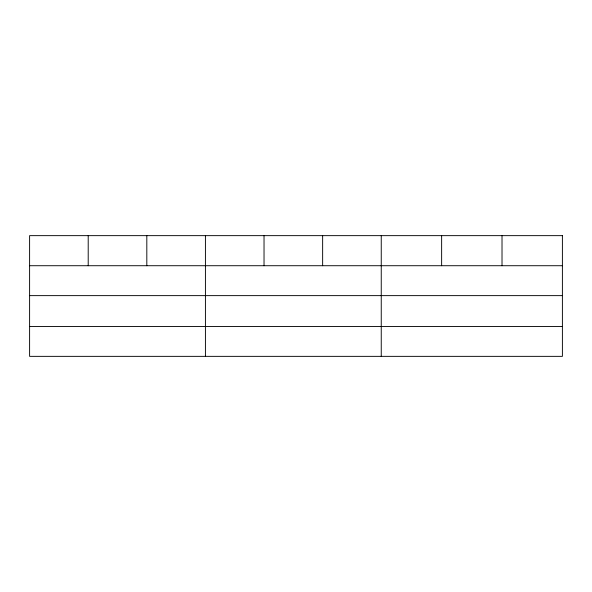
<?xml version="1.0" encoding="UTF-8"?>
<svg xmlns="http://www.w3.org/2000/svg" width="592" height="592" viewBox="0 0 592 592"><rect width="100%" height="100%" fill="white"/><g stroke="black" fill="none" stroke-linecap="round" stroke-linejoin="round"><path stroke-width="0.89" d="M29.6 265.719L562.4 265.719M29.6 295.63L562.4 295.63M29.6 326.444L562.4 326.444M502.016 235.646L502.016 265.719M441.632 235.646L441.632 265.719M381.248 235.646L381.248 356.354M322.64 235.646L322.64 265.719M264.032 235.646L264.032 265.719M205.424 235.646L205.424 356.354M146.816 235.646L146.816 265.719M88.208 235.646L88.208 265.719M562.4 235.646L29.6 235.646L29.6 356.354L562.4 356.354L562.4 235.646"/></g></svg>
